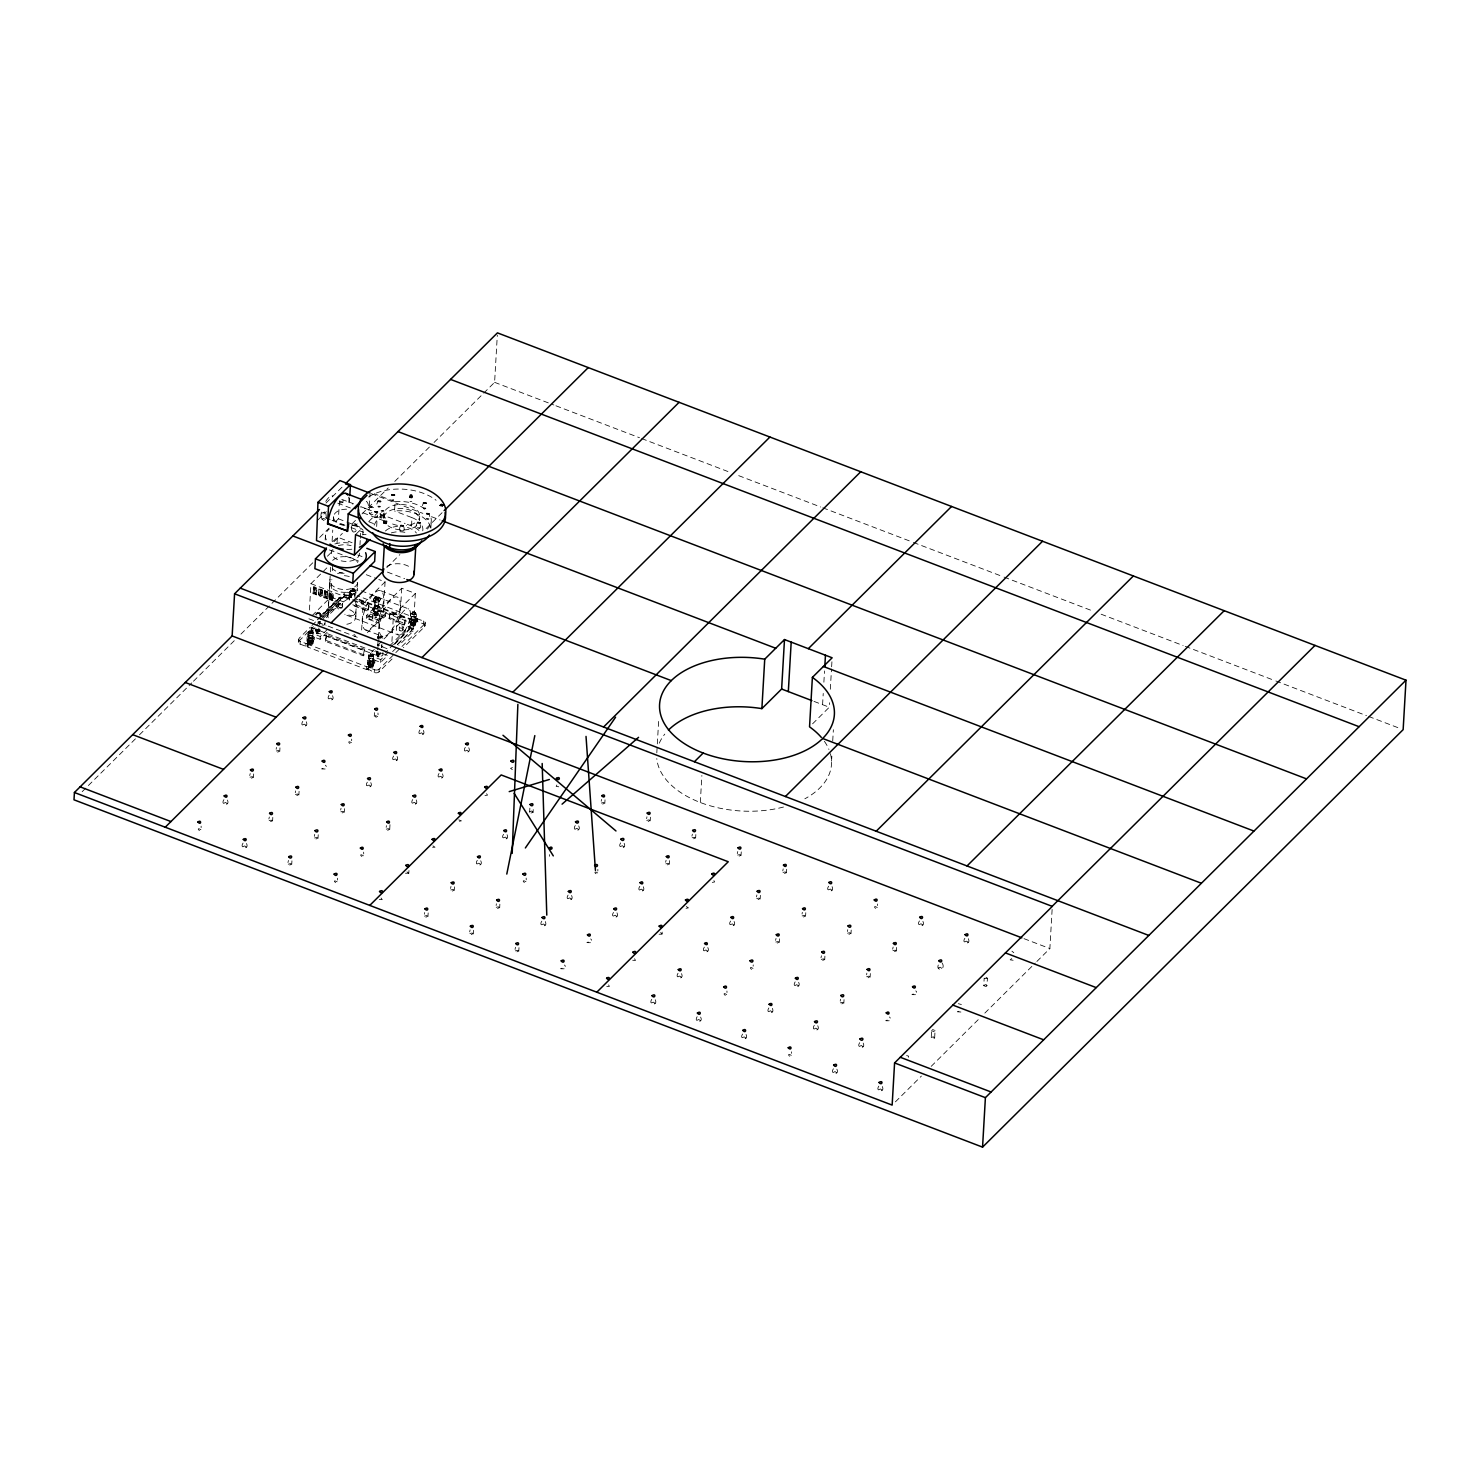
<?xml version="1.0" encoding="UTF-8"?>
<svg xmlns="http://www.w3.org/2000/svg" width="1480" height="1480" viewBox="0 0 1480 1480"><rect width="100%" height="100%" fill="white"/><g stroke="black" fill="none" stroke-linecap="round" stroke-linejoin="round"><path stroke-width="0.75" stroke-dasharray="5 3.75" d="M352.221 590.76L352.277 588.596L354.035 588.67L353.961 590.835L352.221 590.76L352.277 588.596M373.589 507.455L370.13 507.455L372.831 506.493M412.772 613.904L412.828 611.74L414.585 611.813L414.511 613.978L412.772 613.904L412.828 611.74M315.221 594.423L315.684 592.592L315.221 594.423L316.332 594.831C316.054 592.259 315.61 586.487 316.627 588.189M316.332 594.831L317.016 587.801M326.081 598.364L326.525 596.533L326.081 598.364L327.173 598.771L326.34 595.645L327.857 591.741L326.377 591.741L325.175 595.015L326.766 591.352M327.173 598.771L327.857 591.76M312.206 642.024L310.005 642.857L308.839 641.432L312.058 641.488L310.8 644.299L308.728 642.32M316.646 633.255L318.385 633.274M369.279 665.463C369.945 671.014 375.735 662.041 369.389 664.576A3.145 1.869 3.3 0 1 369.741 661.301A3.145 1.869 3.3 0 1 374.274 663.28A3.145 1.869 3.3 0 1 369.371 664.538L369.464 662.115M376.642 616.975L374.94 617.16M311.54 627.095A3.497 2.091 3.3 0 0 313.057 628.205L378.159 653.087C377.733 658.841 378.565 655.807 378.177 655.862A3.497 2.091 3.3 0 0 382.765 655.326L382.932 652.514M380.212 638.213L379.01 637.602L381.156 637.159L380.194 636.123L381.1 638.213L381.156 637.159M319.884 629.518C320.846 632.071 316.165 628.168 316.11 629.999M375.809 598.697C381.082 599.418 372.886 598.567 378.048 598.808C374.68 599.493 378.825 596.791 376.087 599.289M378.029 638.25L379.121 637.51L377.104 654.29C379.953 656.213 374.551 654.252 377.4 652.662A2.146 1.276 3.3 0 0 376.42 654.419A2.146 1.276 3.3 0 0 379.546 654.9L379.786 653.106A2.146 1.276 3.3 0 1 379.546 654.9L379.343 654.863M352.332 595.33A22.922 16.058 61.8 0 0 349.835 591.797L357.365 589.762L357.661 584.063M308.506 639.638L308.395 641.969M369.057 662.781L369.204 664.538M415.529 624.782L415.621 622.303M315.684 592.555C314.593 590.243 315.074 595.385 313.094 593.647L313.39 587.005L314.87 587.024L314.334 591.075L314.87 587.024M313.094 593.647L313.779 586.616M314.204 594.054L314.667 591.741M318.663 594.202L318.903 589.021L320.383 589.021C322.455 600.048 317.257 592.444 322.511 589.798L321.882 595.385A1.85 1.313 44.6 0 1 320.216 596.292A1.85 1.313 44.6 0 1 318.663 594.202L319.273 588.615M320.383 589.021L320.143 594.22M321.401 589.391L320.716 595.182M321.882 595.385L322.511 589.798M326.525 596.495C325.452 594.183 325.914 599.345 323.954 597.606L324.62 590.576L325.73 590.964L325.563 594.627M323.954 597.606L324.62 590.576M325.045 597.994L325.507 595.682M325.175 595.015L325.73 590.964M329.374 599.567L329.985 593.98A1.85 1.313 44.6 0 1 331.668 593.091A1.85 1.313 44.6 0 1 333.222 595.163L332.982 600.362L331.502 600.344C332.926 597.698 329.874 596.588 330.466 599.974L329.374 599.567L329.985 593.98M331.502 594.072L331.631 597.55L330.595 597.18L331.15 594.183M330.466 599.974L330.947 597.661M330.595 597.18L331.095 594.387M331.631 597.55L332.112 594.757M331.502 600.344L331.964 598.031M332.593 600.751L332.834 595.552A1.85 1.313 44.6 0 0 331.279 593.48A1.85 1.313 44.6 0 0 329.596 594.387M312.928 643.375L313.057 640.359A2.535 1.517 3.3 0 0 309.561 639.027A2.535 1.517 3.3 0 0 308.58 641.321L308.765 641.617M373.478 666.518L373.608 663.502A2.535 1.517 3.3 0 0 370.111 662.171L369.796 662.06M298.479 639.563L298.331 642.376M413.031 624.615L413.197 621.804M425.056 625.541L425.204 622.729M373.089 610.5L375.365 611.999A2.109 1.258 3.3 0 1 378.196 613.201L377.382 614.903L376.808 613.275L374.311 613.96L377.77 614.681M380.434 652.662L380.249 653.846M415.177 623.413A2.109 1.258 3.3 0 0 412.143 622.1A2.109 1.258 3.3 0 0 411.921 624.264A2.109 1.258 3.3 0 0 415.177 623.413L415.269 621.545A2.183 1.295 3.3 0 0 412.273 620.065A2.183 1.295 3.3 0 0 411.921 622.303A2.183 1.295 3.3 0 0 415.362 621.489M312.558 642.043A2.109 1.258 3.3 0 0 309.579 640.692A2.109 1.258 3.3 0 0 309.264 642.838A2.109 1.258 3.3 0 0 312.558 642.043L312.65 640.155A2.183 1.295 3.3 0 0 309.598 638.694A2.183 1.295 3.3 0 0 309.375 640.933A2.183 1.295 3.3 0 0 312.761 640.045L312.724 640.6A2.183 1.295 3.3 0 1 309.339 641.506L308.284 641.136M328.135 614.071L329.818 582.38M373.108 665.186A2.109 1.258 3.3 0 0 370.13 663.836A2.109 1.258 3.3 0 0 369.815 665.982A2.109 1.258 3.3 0 0 373.108 665.186L373.2 663.299A2.183 1.295 3.3 0 0 370.148 661.837A2.183 1.295 3.3 0 0 369.926 664.076A2.183 1.295 3.3 0 0 373.312 663.188L373.275 663.762A2.183 1.295 3.3 0 1 369.889 664.649L368.835 664.279M370 662.023L370 662.023A2.535 1.517 3.3 0 0 369.131 664.483L369.112 667.776L366.43 669.515L307.877 647.112L307.692 643.745L310.153 641.932A2.535 1.517 3.3 0 0 313.057 640.359M350.723 594.923C347.005 586.857 359.807 587.912 354.886 595.46M392.034 658.989L379.028 671.902A3.497 2.091 3.3 0 1 374.236 672.494L368.095 669.053M378.529 607.448A2.109 1.258 3.3 0 0 375.55 606.097A2.109 1.258 3.3 0 0 375.236 608.243A2.109 1.258 3.3 0 0 378.529 607.448L378.899 601.102M378.861 656.713L377.215 656.251L378.973 656.473M403.374 525.807C407.185 533.707 396.067 533.041 400.766 525.659M411.274 618.085C407.555 610.001 420.357 611.055 415.436 618.603M424.575 626.688L424.742 623.876A3.497 2.091 3.3 0 0 423.465 620.971L416.879 618.732L414.955 620.527L414.733 624.819L411.625 623.968L414.178 624.116L417.064 621.508L423.317 623.783A3.497 2.091 3.3 0 1 424.575 626.688L403.43 647.685M415.991 619.213L415.658 617.993L357.161 595.626M423.28 507.973C430.976 507.603 418.248 512.302 423.521 503.052M428.941 518.943C421.911 516.15 432.401 524.863 429.2 514.004M200.91 829.707C194.565 825.748 201.761 835.885 201.113 826.136M227.402 800.051C230.64 806.378 219.743 805.453 223.924 799.644M246.513 843.489C249.768 849.816 238.872 848.91 243.053 843.101M250.009 777.185C257.668 774.891 247.345 782.92 250.213 773.541M253.469 777.611L253.672 773.948M269.138 820.641C276.742 818.311 266.511 826.395 269.341 816.997M276.335 750.989C283.624 748.825 273.948 756.817 276.501 747.456M272.598 821.048L272.801 817.404M279.757 751.507L279.961 747.863M309.209 641.58L309.339 641.617A2.535 1.517 3.3 0 0 308.414 644.133L306.305 646.427L300.07 644.133A3.497 2.091 3.3 0 1 298.793 641.247L298.96 638.435L310.338 627.132M300.07 644.133L300.236 641.321A3.497 2.091 3.3 0 1 298.96 638.435M288.249 864.191C296.055 861.656 285.4 869.907 288.471 860.454M295.427 794.538C302.808 792.152 293.114 800.329 295.63 790.912M291.726 864.505L291.93 860.861M305.824 646.335L305.971 643.523L300.236 641.321M306.952 639.527L307.1 637.029M306.249 721.759C309.468 728.141 298.664 727.106 302.789 721.37M307.007 646.187L308.71 641.857M298.886 794.963L299.089 791.319M327.117 632.33L320.106 639.286L307.988 634.661L308.154 631.849L320.272 636.474L327.284 629.518M309.431 610.019L310.948 583.675L328.153 566.581M307.526 646.557L307.785 643.615M307.933 647.149L307.674 643.893M308.488 644.725L308.913 638.971M308.784 637.713L309.264 635.16A3.145 1.869 3.3 0 0 309.061 638.454A3.145 1.869 3.3 0 0 313.889 637.14A3.145 1.869 3.3 0 0 309.283 635.216L309.264 635.16M307.618 646.427L309.246 642.154M308.673 636.678C305.768 633.865 311.411 628.186 312.225 632.256L310.707 632.719L309.894 630.665L311.411 630.202L313.002 631.812L312.817 637.196A2.109 1.258 3.3 0 1 309.616 637.954A2.109 1.258 3.3 0 1 309.782 635.79A2.109 1.258 3.3 0 1 312.835 637.085M309.154 644.91L310.153 641.932M310.707 632.719L309.894 630.665M311.262 627.465L311.151 629.259M312.225 632.256L311.411 630.202M312.41 641.617L312.558 639.12M312.41 637.862L312.558 635.364M377.992 655.899L312.891 631.016L313.057 628.205M314.223 639.804L314.371 637.307M325.785 513.283C329.022 529.951 314.167 513.264 324.749 512.21C324.805 510.896 320.068 515.336 325.618 513.653M316.683 615.144L316.812 613.035L320.439 613.183L322.252 615.125M317.96 631.904L315.98 630.462M320.55 615.051L319.643 612.979L317.719 612.905L320.55 615.051L319.588 616.013M319.588 614.034L319.643 612.979M319.699 630.702L318.625 631.572L319.347 622.062M319.791 624.43L319.939 621.933M320.328 615.291L320.439 613.183M325.175 540.034L325.433 535.482M320.106 639.286L320.272 636.474M324.953 624.301L325.119 621.489M325.397 641.321L326.599 634.827L364.45 649.295L364.117 654.918L363.248 655.788L325.397 641.321L326.599 634.827M314.537 837.995C322.141 835.608 311.929 843.804 314.759 834.369M332.112 541.199L332.76 530.025M333.278 521.09L333.536 516.613M329.874 581.122L330.281 574.185M330.41 571.89L330.669 567.265M312.039 615.699L330.817 597.051L331.835 579.494M332.334 570.707L332.723 564.12M318.015 838.42L318.219 834.757M337.033 542.994L337.366 537.092L352.092 542.716M335.294 521.922L338.421 518.814L339.475 500.702M332.538 695.674C335.757 702.057 324.953 701.021 329.078 695.267M325.137 768.99C315.314 769.101 329.8 768.416 325.378 765.216M340.4 501.11L342.897 502.386L343.193 497.983M316.868 624.801L338.791 603.063L339.105 597.439L340.622 598.013L340.289 603.637L326.211 617.623M320.198 619.62L341.418 598.549L341.584 595.737A3.497 2.091 3.3 0 1 346.357 595.163L350.557 596.773M342.657 603.988A1.924 1.147 3.3 0 1 339.697 604.784A1.924 1.147 3.3 0 1 339.864 602.804A1.924 1.147 3.3 0 1 342.657 603.988L342.49 606.911A1.924 1.147 3.3 0 0 339.975 605.561A1.924 1.147 3.3 0 0 339.087 607.337A1.924 1.147 3.3 0 0 342.25 607.299M349.687 497.816L349.003 502.645L352.943 504.144M323.195 617.012L344.359 596.015L344.526 593.202A3.497 2.091 3.3 0 1 349.299 592.629L355.182 594.886M349.595 599.271L346.19 597.976L346.357 595.163M352.203 531.024C347.707 520.294 361.897 522.366 355.533 531.524C350.668 533.929 353.017 527.343 355.7 531.154M349.021 597.772L349.299 592.629M350.834 595.977L350.982 593.48M340.863 811.798C348.151 809.634 338.513 817.626 341.029 808.265M337.144 881.784C330.077 878.066 339.012 887.852 337.348 878.213M353.961 590.835L354.035 588.67M354.479 596.107L354.608 593.61M354.886 597.624L355.052 594.831M344.304 812.317L344.507 808.672M359.973 544.936L360.214 540.515M360.343 538.295L360.861 529.452M351.463 742.701C345.062 738.742 352.147 748.899 351.667 739.13M361.657 629.981L363.174 603.637L385.078 581.88L378.806 579.494M370.13 492.155L369.112 509.73L360.805 507.159M372.904 514.3C367.854 517.075 367.669 504.846 372.59 506.401M363.248 655.788L364.45 649.295M366.319 618.399L366.466 615.587L373.478 608.632L385.596 613.257L385.429 616.068L378.418 623.024L366.319 618.399L373.312 611.443L373.478 608.632M352.758 604.784L367.91 610.574L369.094 604.081L355.866 599.03M367.91 610.574L369.094 604.081M366.374 669.478L366.522 666.666L308.099 644.337M367.503 662.67L367.651 660.173M367.558 669.33L369.297 664.927M368.539 657.805L375.55 650.849L387.668 655.474L380.656 662.43L368.539 657.805L368.705 654.993L374.311 649.424M368.076 669.7L368.335 666.759L370.703 665.075A2.535 1.517 3.3 0 0 373.608 663.502M368.483 670.292L368.335 666.759M376.66 526.491L377.308 515.17M369.334 660.857L369.464 658.36M369.038 667.869C367.132 662.374 371.591 668.146 372.757 665.094M378.196 613.201A2.109 1.258 3.3 0 1 374.903 613.996A2.109 1.258 3.3 0 1 375.217 611.851L376.309 612.091A6.716 5.402 0.1 0 1 374.477 611.777A6.734 2.868 73 0 1 373.552 611.055A6.734 2.849 73 0 1 372.646 609.834L372.793 607.355M373.182 600.695L375.125 596.773L378.75 596.921L380.564 598.864L378.621 602.785L374.995 602.638L373.182 600.695L376.031 596.644L378.917 597.754L377.141 615.033L375.402 615.125M369.223 659.821C366.319 657.009 371.961 651.33 372.775 655.399L371.258 655.862L370.444 653.809L371.961 653.346L373.552 654.956L373.367 660.339M368.168 669.571L369.796 665.297M372.757 618.474L372.923 615.662A1.924 1.147 3.3 0 0 370.13 614.385A1.924 1.147 3.3 0 0 369.982 616.346A1.924 1.147 3.3 0 0 372.942 615.551M368.964 667.277A2.535 1.517 3.3 0 1 369.945 664.982A2.535 1.517 3.3 0 1 373.46 666.315A2.535 1.517 3.3 0 1 370.536 667.887L370.703 665.075M371.258 655.862L370.444 653.809M371.961 653.346L372.775 655.399M375.587 605.413L374.477 608.04A6.716 2.553 -69.1 0 1 373.552 609.187A6.716 2.553 -69.1 0 1 372.646 609.834M375.125 596.773L374.995 598.882L378.639 599.03L380.453 600.973M375.476 615.458C374.514 613.608 373.089 615.699 377.529 615.18M374.459 611.795L374.607 609.298M374.995 602.638L373.293 598.586M374.865 615.458A2.146 1.276 3.3 0 0 378.159 614.57A2.146 1.276 3.3 0 0 375.05 613.257L375.069 613.293A2.146 1.276 3.3 0 0 374.865 615.458L376.031 596.644M372.96 661.005L373.108 658.508M372.96 664.76L373.108 662.263M370.796 782.587C374.014 788.97 363.192 787.915 367.318 782.18M375.014 598.66L377.9 599.752L378.861 598.808L377.955 596.718M363.414 855.792C356.717 851.666 364.654 862.026 363.636 852.129M374.236 672.494L374.403 669.682L368.65 667.48M374.773 662.948L374.921 660.45M378.251 609.427L378.103 611.924A6.716 2.553 -69.1 0 0 378.991 611.259L379.454 610.74M378.251 605.672L378.103 608.169A6.716 5.402 0.1 0 1 376.272 608.336L376.272 608.336M378.621 602.785L380.564 598.864M378.639 599.03L378.75 596.921M383.653 518.148L383.894 514.078M383.801 517.908L384.115 511.137L381.211 512.062M378.418 623.024L378.584 620.212L385.596 613.257M358.956 599.974L411.44 620.046A3.497 2.091 3.3 0 1 412.717 622.932L386.872 648.591L377.789 645.132L380.064 607.633M374.274 716.283L374.477 712.639M380.878 638.435L380.989 636.326L377.363 636.178M379.028 671.902L379.176 669.108L400.34 648.111M367.392 632.552L383.043 617.012L385.078 581.88M380.656 662.43L380.822 659.618L387.834 652.662M377.733 716.709C371.11 712.528 379.065 722.924 377.955 713.027M430.514 527.343A29.767 17.705 3.3 0 0 394.55 510.97L395.086 501.702L374.292 493.747M389.092 618.677L390.295 612.184L405.428 617.974L405.113 623.598L404.225 624.468L389.092 618.677L390.295 612.184M391.923 641.543L393.44 615.199L415.344 593.462L401.728 588.245L379.824 610.001L393.44 615.199M386.28 829.17C393.421 826.839 384.338 835.09 386.447 825.637M377.789 645.132L399.693 623.376L401.728 588.245M397.084 756.484C400.285 762.866 389.481 761.83 393.606 756.077M389.703 829.688L390.017 824.212M403.041 630.054L403.189 627.243A1.924 1.147 3.3 0 0 400.414 625.948A1.924 1.147 3.3 0 0 400.248 627.927A1.924 1.147 3.3 0 0 403.207 627.132M404.225 624.468L405.428 617.974M418.97 530.469A21.886 13.024 3.3 0 0 411.514 525.937L411.976 517.63L394.55 510.97M409.572 620.934L409.701 618.418M414.714 624.893C409.461 628.574 412.05 618.344 414.974 623.783A2.535 1.517 3.3 0 1 413.975 626.096A2.535 1.517 3.3 0 1 410.478 624.745A2.535 1.517 3.3 0 1 413.382 623.191L415.492 622.71M394.476 643.707L412.569 625.744A3.497 2.091 3.3 0 0 411.292 622.858L411.44 620.046M411.385 619.121L411.532 616.624M397.361 644.817L411.44 630.832L411.773 625.207L413.272 625.799L412.957 631.405L398.879 645.391M420.135 524.567C422.411 531.524 412.754 528.175 417.638 522.551M412.569 625.744L412.717 622.932M413.586 623.191C411.292 621.692 418.618 615.144 415.75 621.508L414.252 622.988L414.456 620.157M419.71 516.279L419.469 520.35A17.945 10.675 3.3 0 0 402.579 508.602A17.945 10.675 3.3 0 0 383.69 517.815M397.676 644.115L413.327 628.593L415.344 593.462M414.511 613.978L414.585 611.813M415.029 619.251L415.159 616.753M414.974 623.783L415.048 620.379M415.344 621.933L415.381 621.378A2.109 1.258 3.3 0 0 412.217 620.139A2.109 1.258 3.3 0 0 412.05 622.303A2.109 1.258 3.3 0 0 415.288 621.434M415.899 620.62L415.658 617.993M416.361 621.73L416.528 618.918M416.842 621.193L416.971 618.696M417.564 621.582L417.712 618.77M416.213 799.94C419.414 806.323 408.61 805.268 412.735 799.533M407 871.887L408.795 873.255L409.035 869.482M423.317 623.783L423.465 620.971M430.865 528.12L431.291 520.701M423.373 730.399C426.61 736.726 415.714 735.819 419.894 729.991M424.501 916.176C431.494 913.438 422.836 922.17 424.704 912.531M427.961 916.582L428.164 912.938M442.483 773.855C445.702 780.238 434.898 779.183 439.024 773.448M450.808 889.98C458.449 887.76 448.348 895.826 450.993 886.446M454.249 890.498L454.453 886.835M468.772 747.752C472.028 754.079 461.131 753.172 465.312 747.345M434.047 442.446L494.598 382.339L497.317 335.128M469.9 933.529C477.448 931.161 467.329 939.319 470.122 929.884M480.741 860.75C483.96 867.132 473.156 866.096 477.282 860.343M473.378 933.954L473.582 930.291M496.226 907.332C503.293 904.965 494.357 913.29 496.392 903.799M507.029 834.665C510.249 841.047 499.426 839.993 503.57 834.258M499.666 907.851L499.87 904.206M515.317 950.882C523.18 948.514 512.672 956.672 515.521 947.255M518.777 951.307L518.999 947.663M529.637 812.113L529.859 808.154M525.955 881.673C519.221 877.899 527.176 887.852 526.159 878.102M530.95 813.02L533.022 812.428L533.318 808.561M545.288 921.559C548.488 927.942 537.684 926.905 541.81 921.152M571.576 895.474C574.777 901.857 563.973 900.802 568.098 895.067M564.158 968.789C554.241 968.864 568.968 968.327 564.398 965.016M578.736 825.933C581.991 832.26 571.077 831.335 575.258 825.526M590.446 942.686C580.567 942.668 594.979 942.168 590.687 938.93M601.343 803.067C608.65 800.588 599.086 808.913 601.546 799.422M597.661 872.941C591.279 869.001 598.198 879.25 597.865 869.371M604.802 803.492L605.024 799.829M616.975 912.827C620.194 919.21 609.39 918.174 613.515 912.42M624.135 843.285C627.39 849.613 616.494 848.706 620.675 842.879M643.264 886.742C646.52 893.069 635.623 892.163 639.804 886.335M646.76 820.42C654.123 817.904 644.633 826.303 646.963 816.793M650.22 820.845L650.423 817.201M656.805 752.895L657.194 746.142M657.324 743.904L658.619 721.408M655.233 999.74C658.452 1006.123 647.63 1005.068 651.774 999.333M665.889 863.876C673.548 861.601 663.207 869.593 666.093 860.25M659.081 934.232L661.967 934.213L662.393 930.199M669.349 864.302L669.552 860.639M681.522 973.636C684.74 980.019 673.918 978.983 678.043 973.23M692.159 837.791C699.744 835.442 689.569 843.563 692.381 834.147M695.637 838.198L695.841 834.554M700.318 802.493L701.871 775.52M700.651 1017.093C703.851 1023.476 693.047 1022.439 697.173 1016.686M707.81 947.552C711.066 953.879 700.151 952.972 704.332 947.145M734.099 921.448C737.299 927.849 726.495 926.795 730.62 921.06M726.736 994.56C720.279 990.657 727.79 1000.795 726.939 991.008M737.614 855.052C745.587 853.072 734.709 860.657 737.78 851.518M741.036 855.57L741.258 851.907M746.049 1034.446C749.269 1040.829 738.465 1039.793 742.59 1034.058M756.706 898.601C764.272 896.251 754.115 904.373 756.909 894.956M753.024 968.475C747.16 964.442 753.209 974.71 753.227 964.905M760.165 899.026L760.387 895.363M772.338 1008.361C775.594 1014.688 764.698 1013.782 768.879 1007.954M775.835 942.057C783.457 939.8 773.189 947.755 776.038 938.413M783.031 872.404C790.635 870.221 780.571 878.232 783.198 868.871M779.294 942.464L779.498 938.82M786.454 872.923L786.676 869.278M798.627 982.276C801.883 988.603 790.986 987.678 795.167 981.869M791.282 1055.37C785.01 1051.392 791.818 1061.697 791.467 1051.817M802.123 915.954C809.227 913.401 800.199 921.855 802.327 912.327M805.582 916.379L805.786 912.716M822.584 704.684L823.232 693.436M823.879 682.206L824.527 670.958M812.576 723.831L829.281 707.237L829.54 702.741M830.317 689.255L831.501 669.015M831.63 666.777L832.019 660.024M817.755 1025.714C821.012 1032.041 810.115 1031.135 814.296 1025.326M831.557 761.201L831.945 754.449M832.722 740.962L833.37 729.732M821.252 959.41C828.93 957.042 818.551 965.201 821.456 955.766M832.075 886.631C835.293 893.014 824.49 891.977 828.615 886.224M824.712 959.836L824.915 956.173M836.885 1069.17C840.141 1075.498 829.226 1074.591 833.407 1068.764M840.363 1002.867C847.837 1000.443 838.013 1008.657 840.585 999.222M847.559 933.214C854.904 930.938 845.339 939.115 847.744 929.68M843.841 1003.273L844.044 999.629M851 933.732L851.204 930.088M863.173 1043.086C866.429 1049.413 855.514 1048.487 859.695 1042.678M866.651 976.763C873.644 974.007 865.005 982.794 866.855 973.137M870.129 977.189L870.332 973.544M877.288 907.555C870.924 903.596 877.807 913.808 877.492 903.984M882.302 1086.524C885.54 1092.851 874.643 1091.944 878.824 1086.135M892.94 950.678C900.71 948.31 890.35 956.469 893.143 947.034M889.202 1020.756C879.582 1020.978 893.587 1020.016 889.462 1016.982M896.399 951.104L896.621 947.441M922.91 921.356C926.11 927.738 915.306 926.684 919.432 920.949M915.491 994.671C905.557 994.689 920.264 994.042 915.75 990.897M931.198 1037.572L933.344 1036.795L934.657 1038.017L931.235 1037.998L931.605 1030.284M942.131 962.981C946.701 970.251 934.898 971.657 938.561 964.405M934.657 1037.998L935.046 1030.284L932.4 1029.581M968.327 938.709C971.528 945.091 960.723 944.055 964.849 938.302M985.995 977.263L987.66 978.317L986.291 986.568L983.774 985.717L984.182 978.114M1036.87 961.464L1049.875 948.551L1052.169 908.609M327.82 615.791L329.726 584.008M338.68 606.449L338.846 603.618M355.811 616.846L356.255 609.279M362.804 534.946L363.044 530.691M368.946 618.011L369.112 615.18M377.825 506.252C385.743 505.772 372.479 510.618 378.103 501.239M374.348 607.096L374.736 600.584M381.137 518.537L380.582 513.283M381.692 646.982L381.858 644.152M399.23 629.592L399.397 626.762M414.955 620.768L415.121 620.971A2.535 1.517 3.3 0 1 414.141 623.284A2.535 1.517 3.3 0 1 410.644 621.933L410.46 624.56M315.962 630.795L317.534 631.793M374.033 612.776L374.865 614.848A2.109 1.258 3.3 0 1 375.106 612.757A2.109 1.258 3.3 0 1 378.159 614.052A2.109 1.258 3.3 0 1 374.921 614.903L374.033 614.145M377.4 654.456L379.953 654.141L378.843 653.05M410.978 623.173L411.107 621.027M319.421 630.721L316.072 630.424M376.272 652.18L377.585 654.789M307.84 643.153L308.081 639.989M368.391 666.296L368.631 663.133M308.636 643.19L310.467 642.227L312.132 643.337M319.403 631.183L316.664 630.813L318.256 630.573M380.323 517.612L382.154 516.649L383.82 517.76M369.186 666.333L370.888 665.371L372.683 666.481M411.236 624.579L411.329 623.265M374.976 617.012L376.531 617.382M368.946 665.112L369.094 663.28L369.131 664.483M223.702 803.381L225.534 802.456L227.199 803.603M242.831 846.838L244.663 845.913L246.328 847.06M321.918 519.351L323.75 518.426L325.415 519.573M369.723 513.523L371.906 512.635M376.568 614.33L374.865 614.811L377.641 614.663M377.641 654.53L379.694 654.252M400.47 530.71L403.078 530.876M417.342 527.694L419.95 527.861M419.673 733.729L421.504 732.804L423.169 733.969M465.09 751.1L466.921 750.175L468.587 751.322M529.618 811.91L531.449 810.985L533.115 812.132M575.035 829.263L576.867 828.338L578.532 829.485M620.453 846.615L622.285 845.691L623.949 846.856M639.582 890.072L641.413 889.147L643.079 890.312M662.171 933.862L660.524 932.604M704.11 950.882L705.942 949.957L707.607 951.122M768.657 1011.691L770.488 1010.766L772.153 1011.932M794.945 985.606L796.777 984.681L798.442 985.828M814.074 1029.062L815.887 1028.138L817.552 1029.284M833.185 1072.501L835.016 1071.594L836.681 1072.741M859.473 1046.416L861.305 1045.491L862.97 1046.638M878.602 1089.872L880.434 1088.947L882.099 1090.094M935.082 1030.709L933.27 1031.523L931.605 1030.487M987.66 978.52L984.293 978.613M316.627 633.495L318.219 633.644M376.808 654.141L377.474 653.05M302.586 724.996L304.399 724.183L306.064 725.33M328.875 698.912L330.854 698.098L332.353 699.245M367.114 785.806L369.112 785.01L370.592 786.139M393.403 759.721L395.401 758.926L396.881 760.054M412.532 803.178L414.345 802.345L416.01 803.51M438.82 777.074L440.633 776.26L442.298 777.407M477.06 863.987L478.873 863.173L480.538 864.32M503.348 837.884L505.346 837.088L506.826 838.216M541.606 924.797L543.419 923.983L545.084 925.13M567.895 898.712L569.707 897.879L571.373 899.045M613.312 916.065L615.291 915.251L616.79 916.398M651.552 1002.959L653.365 1002.145L655.029 1003.292M677.84 976.874L679.653 976.06L681.318 977.207M696.969 1020.331L698.782 1019.498L700.447 1020.664M730.417 924.686L732.415 923.89L733.895 925.019M742.387 1037.684L744.2 1036.87L745.865 1038.017M828.412 889.869L830.391 889.055L831.89 890.202M919.228 924.593L921.041 923.76L922.706 924.926M938.357 968.031L940.17 967.217L941.835 968.364M964.645 941.946L966.625 941.151L968.123 942.279M960.909 1012.024L957.486 1011.802L960.095 1010.84M983.774 985.403L985.754 984.589L987.253 985.736M314.334 591.075L315.925 587.394M318.219 631.757L318.977 631.22L317.09 631.387M376.975 615.199L375.143 615.476M342.897 502.386L340.456 502.978L339.864 501.332M408.795 873.255L405.464 873.237M1013.8 952.713L1011.932 951.178M362.914 534.632L366.078 534.632M354.7 614.163L354.719 614.126A9.028 6.216 63 0 1 354.183 614.718M326.007 503.052L343.971 485.218M317.7 520.183L326.322 511.636M319.643 537.462L329.041 528.138M332.686 541.736L337.366 537.092M82.177 791.689L137.825 736.466M139.453 734.838L191.827 682.854M193.473 681.226L234.376 640.618M240.925 634.125L312.928 562.64M334.203 541.532L342.398 533.41M352.221 523.661L355.478 520.405M362.026 513.912L388.223 487.919M394.772 481.426L432.401 444.074M327.413 556.24L333.685 550.024M355.533 534.65L359.492 530.746M368.835 521.46L377.456 512.913M314.981 614.848L316.812 613.035M316.757 613.867L317.719 612.905M319.643 614.959L320.605 613.996M320.328 616.068L339.105 597.439M317.293 619.843L341.584 595.737M311.966 625.504L316.85 620.657M318.478 619.047L344.526 593.202M321.845 616.66L340.622 598.013M298.793 641.247L313.446 626.706M307.988 634.661L315 627.705M386.798 567.58L399.896 554.574M426.111 528.563L442.483 512.302M378.269 636.048L377.308 637.01L379.583 637.658M377.252 638.065L380.138 637.177M411.773 625.207L385.577 652.532M394.513 644.429L413.272 625.799M392.607 651.607L397.306 646.945M401.968 646.482L424.742 623.876M895.4 1101.86L921.411 1076.053M931.179 1066.359L978.336 1019.554M984.829 1013.097L1035.242 963.073M355.144 592.574L355.071 592.629A9.028 1.351 -36 0 0 355.514 592.13M377.326 653.994L378.88 653.753M378.769 655.029L379.528 654.364M307.137 643.412L306.046 643.56M367.688 666.574L366.596 666.703M378.547 611.647L377.123 612.073L378.991 611.259A6.716 2.553 -69.1 0 0 379.916 610.112A6.734 2.868 73 0 1 379.01 609.39M392.052 499.482L392.921 500.906L393.606 499.519M1013.115 960.242L1010.155 959.836L1011.876 958.485M908.387 1057.312L908.628 1056.165L906.611 1055.555M353.591 615.199L353.443 615.291A10.157 6.975 60.4 0 1 352.925 615.551A10.527 7.16 56.9 0 1 352.147 615.717L344.803 614.255M381.063 510.655L384.023 510.988L380.915 510.785M319.07 631.572L318.903 631.683M411.792 501.35L410.053 501.405M958.3 1003.681L961.389 1004.513M549.413 854.608L549.487 856.291M558.737 786.787L556.184 786.435L556.869 784.974M350.964 593.61L351.352 593.406M411.514 616.753L411.94 616.549A3.145 1.869 3.3 0 1 416.509 618.529A3.145 1.869 3.3 0 1 411.68 619.861A3.145 1.869 3.3 0 1 411.903 616.624L411.865 616.568M369.445 658.489L369.852 658.304A3.145 1.869 3.3 0 1 374.44 660.284A3.145 1.869 3.3 0 1 369.611 661.615A3.145 1.869 3.3 0 1 369.834 658.378M312.872 641.303L311.429 641.746M373.423 664.446L371.98 664.89M309.838 631.793L311.355 631.331M310.782 631.59L312.299 631.127M370.389 654.937L372.849 654.271M458.726 819.846L461.427 820.864L458.411 821.418M375.495 516.15C372.35 518.037 379.953 517.778 376.272 516.15M378.454 656.898L377.511 656.769M377.825 644.817L377.437 644.855A3.145 1.869 3.3 0 1 379.287 644.836M317.904 633.755L316.757 633.736M351.278 597.18L351.5 597.143A2.109 1.258 3.3 0 0 350.742 597.55A2.535 1.517 3.3 0 1 351.426 597.328M374.921 605.487L375.199 605.449A3.145 1.869 3.3 0 1 379.583 607.503A3.145 1.869 3.3 0 1 374.68 608.761A3.145 1.869 3.3 0 1 375.05 605.524M432.937 845.82L435.028 847.245L431.827 847.263M686.295 906.519L688.441 907.869L685.721 908.369M317.849 631.812L317.072 631.812M512.339 769.619L510.526 768.342L512.505 767.547M376.142 615.236L374.57 614.737L375.643 615.18M309.801 644.725L309.986 644.744A2.535 1.517 3.3 0 0 312.909 643.171A2.535 1.517 3.3 0 0 309.394 641.839M379.361 637.362L377.9 638.287M375.976 597.698L377.9 597.772M376.031 598.623L377.955 598.697M375.125 600.529L378.75 600.677M412.772 612.868L414.585 612.85M381.063 898.009L382.247 899.674L379.25 899.433M377.215 651.33L377.308 651.311A2.109 1.258 3.3 0 0 376.864 653.254A2.109 1.258 3.3 0 0 380.231 653.05M351.278 596.088L351.407 596.107A2.109 1.258 3.3 0 1 351.056 594.442A2.109 1.258 3.3 0 1 353.739 594.109A2.109 1.258 3.3 0 1 354.793 595.682M634.587 958.744L635.494 960.464L632.682 960.242M354.275 593.517L354.127 593.499A10.12 1.388 -36.5 0 1 353.646 593.665A10.527 1.462 -36.3 0 1 352.906 594.239A12.839 1.702 -36.3 0 1 348.096 597.846M486.55 793.706L487.549 795.149L484.959 795.482M712.287 882.376L714.618 881.951L713.897 880.582M414.641 616.679L415.214 616.883M412.328 623.08L410.885 622.525M309.727 641.691L309.375 641.58A2.183 1.295 3.3 0 1 309.561 639.249A2.183 1.295 3.3 0 1 312.724 640.6M370.278 664.835L369.926 664.724A2.183 1.295 3.3 0 1 370.111 662.393A2.183 1.295 3.3 0 1 373.275 663.762M377.641 605.561L378.75 606.023M608.613 984.903L609.39 986.402L606.745 986.568M313.39 587.005L314.5 587.412M318.903 589.021L319.995 589.41M321.031 589.798L322.122 590.187M324.25 590.964L325.341 591.371M326.377 591.741L327.469 592.13M330.983 596.791L332.001 597.162M330.558 598.049L331.575 598.42M313.483 593.258L314.574 593.647M315.61 594.035L316.702 594.423M324.324 597.199L325.433 597.606M326.451 597.976L327.561 598.383M329.744 599.178L330.854 599.585M331.871 599.955L332.982 600.362M365.726 629.999L382.839 636.474M494.598 382.339L553.835 404.983M555.943 405.798L639.471 437.71M641.617 438.543L727.92 471.528M738.705 475.654L820.679 506.993M822.843 507.807L911.292 541.625M913.438 542.457L1001.886 576.257M1004.051 577.089L1092.499 610.889M1101.12 614.2L1183.112 645.539M1185.258 646.353L1273.707 680.171M1275.871 680.985L1366.466 715.635M1368.63 716.45L1400.986 728.826M371.24 493.635L422.873 513.375M431.476 516.668L440.096 519.961M341.75 499.389L353.387 503.7M360.769 506.66L371.332 510.693M379.786 513.93L405.113 523.495M407.24 524.309L411.514 525.937M337.755 503.163L350.371 507.973M362.989 512.802L385.614 521.46M369.019 521.848L373.164 523.439A29.767 17.705 3.3 0 0 374.68 525.788M338.421 518.814L344.729 521.238M346.838 522.033L361.546 527.657M814.019 701.409L829.281 707.237M330.059 519.48L320.882 515.984A14.005 5.31 -69.1 0 1 322.4 508.621M332.149 520.294L348.966 526.713M351.075 527.528L363.525 532.282M357.827 554.963L362.045 556.573M329.411 549.931L359.511 561.438M387.464 572.113L404.669 578.699M366.263 574.702L376.716 578.699M380.86 590.798L397.139 597.014M361.324 590.835L408.554 608.89A14.005 5.31 -69.1 0 1 404.706 630.776A14.005 5.31 -69.1 0 1 396.733 625.929A14.005 5.31 -69.1 0 1 408.721 608.983M359.085 599.234L415.436 620.786M358.771 601.343L368.224 604.95M389.425 613.053L404.558 618.844M310.948 583.675L350.631 598.845M352.721 599.64L363.174 603.637M352.999 600.566L411.292 622.858A3.145 1.869 3.3 0 0 416.324 621.526A3.145 1.869 3.3 0 0 411.81 619.547A3.145 1.869 3.3 0 0 411.44 622.784M355.533 604.635L368.779 609.705M373.312 611.443L385.429 616.068M389.962 617.808L405.113 623.598M330.817 597.051L345.894 602.804M354.146 605.968L383.043 617.012M399.693 623.376L413.327 628.593M338.791 603.063L340.289 603.637M411.44 630.832L412.957 631.405M366.466 615.587L378.584 620.212M346.801 615.255L398.213 634.902M308.913 618.788L315.721 621.397M317.793 622.192L326.044 625.337M328.116 626.133L359.085 637.973M325.73 635.697L363.562 650.164M368.705 654.993L380.822 659.618M326.285 640.452L364.117 654.918M1023.994 938.653L1049.875 948.551M316.443 631.109L315.721 630.406M380.989 636.326L382.802 638.269M338.495 609.02L335.831 605.709M316.036 630.647L316.221 630.905A2.109 1.258 3.3 0 0 319.514 630.905A2.109 1.258 3.3 0 0 318.367 628.982M316.183 631.331L315.721 629.037A2.109 1.258 3.3 0 0 317.923 630.535A2.109 1.258 3.3 0 0 319.81 629.019M830.391 753.672A87.542 52.078 3.3 0 1 804.843 798.793M783.494 807.026A87.542 52.078 3.3 0 1 656.805 758.593M659.303 743.163A87.542 52.078 3.3 0 1 664.798 734.099M824.379 741.295A87.542 52.078 3.3 0 1 828.948 749.472M382.081 653.068A3.497 2.091 3.3 0 1 378.159 653.087M349.576 599.418A3.848 2.294 3.3 0 1 351.574 595.904M349.65 598.641A3.145 1.869 3.3 0 1 351.445 596.366A3.848 2.294 3.3 0 0 349.65 600.066M379.176 669.108A3.497 2.091 3.3 0 1 374.403 669.682M344.359 596.015A3.497 2.091 3.3 0 1 349.132 595.441M410.644 621.933A2.535 1.517 3.3 0 1 413.549 620.379M350.649 597.532A2.183 1.295 3.3 0 1 351.519 596.976M351.574 596.865A3.145 1.869 3.3 0 1 350.298 593.961A3.145 1.869 3.3 0 1 355.256 594.091M316.165 630.924A2.109 1.258 3.3 0 1 316.831 629M380.341 653.087A2.109 1.258 3.3 0 1 378.936 654.53A2.109 1.258 3.3 0 1 376.346 653.698A2.109 1.258 3.3 0 1 377.382 652.144M341.418 598.549A3.497 2.091 3.3 0 1 346.19 597.976M312.891 631.016A3.497 2.091 3.3 0 1 311.632 628.13M355.2 635.975A1.924 1.147 3.3 0 1 354.793 636.437M353.905 634.568A1.924 1.147 3.3 0 1 355.182 635.401M324.564 623.413A1.924 1.147 3.3 0 1 321.863 624.912M381.766 647.482A1.924 1.147 3.3 0 1 382.913 646.113M318.237 622.266A2.109 1.258 3.3 0 1 320.05 623.08M318.126 621.637A3.145 1.869 3.3 0 1 320.05 622.1M377.363 645.65A2.109 1.258 3.3 0 1 379.232 645.484M381.193 645.632A3.145 1.869 3.3 0 1 381.581 647.5M355.514 602.212A22.922 16.058 61.8 0 1 356.569 606.486M357.697 590.15A10.527 1.924 -32 0 1 357.716 590.39M357.235 590.668A10.157 1.684 -34.5 0 1 357.069 590.909M348.059 598.771A22.922 3.941 -35.9 0 1 335.312 606.19M355.015 613.608A10.12 6.901 64.1 0 0 355.274 613.109A10.527 7.178 63.8 0 0 355.589 612.35A12.839 8.713 64 0 0 355.885 606.393M357.198 582.343A14.005 8.325 3.3 0 1 341.214 592.111A14.005 8.325 3.3 0 1 332.26 578.754M344.341 575.683A14.005 8.325 3.3 0 1 349.576 576.645M349.687 609.705A14.005 8.325 3.3 0 1 355.44 618.751A14.005 8.325 3.3 0 1 343.675 624.653M328.227 617.808A14.005 8.325 3.3 0 1 342.01 607.984M357.679 582.954A14.005 8.325 3.3 0 1 341.769 589.355A14.005 8.325 3.3 0 1 330.003 579.438M337.551 573.5A14.005 8.325 3.3 0 1 344.507 572.871M344.118 573.334A14.005 8.325 3.3 0 1 332.279 568.32M332.667 560.402A14.005 8.325 3.3 0 1 345.839 556.739A14.005 8.325 3.3 0 1 357.809 562.474M359.437 553.095A14.005 8.325 3.3 0 1 343.249 561.235A14.005 8.325 3.3 0 1 332.464 549.524M338.328 545.639A14.005 8.325 3.3 0 1 351.111 545.658M357.235 523.902A14.005 8.325 3.3 0 1 351.13 525.733M344.1 525.493A14.005 8.325 3.3 0 1 333.666 515.798A14.005 8.325 3.3 0 1 348.189 509.231M348.632 497.169A21.016 7.955 -69.1 0 1 349.003 502.645M366.282 501.295A21.016 7.955 -69.1 0 1 368.687 510.156M351.815 549.21A21.016 12.506 3.3 0 1 345.395 549.376M326.34 539.849A21.016 12.506 3.3 0 1 329.245 529.063M340.992 524.623A21.016 12.506 3.3 0 1 343.12 524.438M351.5 524.975A21.016 12.506 3.3 0 1 362.859 529.766M334.868 543.956A21.016 12.506 3.3 0 1 351.555 543.475M431.05 518.055A29.767 17.705 3.3 0 1 427.295 529.082M395.086 501.702A29.767 17.705 3.3 0 1 426.703 510.693M422.151 525.937A21.886 13.024 3.3 0 1 422.651 531.227M411.976 517.63A21.886 13.024 3.3 0 1 416.768 520.054M374.2 525.141A14.005 5.31 -69.1 0 1 385.374 517.889M325.748 501.405A14.005 5.31 -69.1 0 1 332.871 495.93M391.293 532.911A17.501 10.415 3.3 0 1 407.185 532.893M385.411 531.005A17.501 10.415 3.3 0 1 397.528 526.418M407.5 527.49A17.501 10.415 3.3 0 1 416.417 533.004M386.872 566.341A15.762 9.38 3.3 0 1 410.959 567.876M322.27 594.979A1.85 1.313 44.6 0 1 320.587 595.904A1.85 1.313 44.6 0 1 319.051 593.813M385.041 518.333A17.945 10.675 3.3 0 1 401.69 504.477A17.945 10.675 3.3 0 1 418.637 519.462M414.807 522.995A17.945 10.675 3.3 0 1 406.279 525.678M397.417 525.363A17.945 10.675 3.3 0 1 390.831 523.199M416.786 525.456A17.945 10.675 3.3 0 1 388.019 525.733M368.575 496.984A43.771 26.03 3.3 0 1 436.101 500.277M352.573 524.549C355.274 528.508 357.661 521.515 352.61 524.42M316.85 629.5L316.739 629.537A2.146 1.276 3.3 0 0 316.554 631.72A2.146 1.276 3.3 0 0 319.846 630.832A2.146 1.276 3.3 0 0 316.739 629.518M354.035 589.706L352.277 589.632L353.961 589.78M374.514 611.702A3.145 1.869 3.3 0 0 379.417 610.463A3.145 1.869 3.3 0 0 374.884 608.465A3.145 1.869 3.3 0 0 374.514 611.702M308.358 641.691A3.848 2.294 3.3 0 0 314.407 640.23A3.848 2.294 3.3 0 0 308.95 637.751A3.848 2.294 3.3 0 0 308.358 641.691M308.821 641.377A3.145 1.869 3.3 0 0 313.723 640.137A3.145 1.869 3.3 0 0 309.19 638.158A3.145 1.869 3.3 0 0 308.821 641.377M368.909 664.835A3.848 2.294 3.3 0 0 374.958 663.373A3.848 2.294 3.3 0 0 369.5 660.894A3.848 2.294 3.3 0 0 368.909 664.835M410.978 623.08A3.848 2.294 3.3 0 0 417.027 621.637A3.848 2.294 3.3 0 0 411.57 619.158A3.848 2.294 3.3 0 0 410.978 623.08M308.303 642.227A3.848 2.294 3.3 0 0 314.371 640.822A3.848 2.294 3.3 0 0 308.95 638.305A3.848 2.294 3.3 0 0 308.303 642.227M368.853 665.371A3.848 2.294 3.3 0 0 374.921 663.965A3.848 2.294 3.3 0 0 369.5 661.449A3.848 2.294 3.3 0 0 368.853 665.371M410.959 623.654A3.848 2.294 3.3 0 0 416.99 622.173A3.848 2.294 3.3 0 0 411.514 619.713A3.848 2.294 3.3 0 0 410.959 623.654M411.903 622.877A2.183 1.295 3.3 0 0 415.325 622.044A2.183 1.295 3.3 0 0 412.236 620.638A2.183 1.295 3.3 0 0 411.903 622.877M412.217 619.343A2.109 1.258 3.3 0 0 415.454 618.474A2.109 1.258 3.3 0 0 412.402 617.197A2.109 1.258 3.3 0 0 412.217 619.343M370.167 661.098A2.109 1.258 3.3 0 0 373.386 660.228A2.109 1.258 3.3 0 0 370.333 658.933A2.109 1.258 3.3 0 0 370.167 661.098M370 664.039A2.109 1.258 3.3 0 0 373.219 663.17A2.109 1.258 3.3 0 0 370.167 661.893A2.109 1.258 3.3 0 0 370 664.039M309.45 640.896A2.109 1.258 3.3 0 0 312.668 640.026A2.109 1.258 3.3 0 0 309.616 638.75A2.109 1.258 3.3 0 0 309.45 640.896M351.87 591.39A2.109 1.258 3.3 0 0 355.182 590.594A2.109 1.258 3.3 0 0 352.203 589.244A2.109 1.258 3.3 0 0 351.87 591.39M351.981 591.168A1.924 1.147 3.3 0 0 355.015 590.446A1.924 1.147 3.3 0 0 352.277 589.207A1.924 1.147 3.3 0 0 351.981 591.168M412.421 614.533A2.109 1.258 3.3 0 0 415.732 613.756A2.109 1.258 3.3 0 0 412.754 612.387A2.109 1.258 3.3 0 0 412.421 614.533M412.532 614.311A1.924 1.147 3.3 0 0 415.565 613.59A1.924 1.147 3.3 0 0 412.828 612.35A1.924 1.147 3.3 0 0 412.532 614.311M370.37 656.288A2.109 1.258 3.3 0 0 373.663 655.492A2.109 1.258 3.3 0 0 370.685 654.141A2.109 1.258 3.3 0 0 370.37 656.288M370.518 656.084A1.924 1.147 3.3 0 0 373.496 655.307A1.924 1.147 3.3 0 0 370.721 654.105A1.924 1.147 3.3 0 0 370.518 656.084M309.82 633.144A2.109 1.258 3.3 0 0 313.113 632.349A2.109 1.258 3.3 0 0 310.134 630.998A2.109 1.258 3.3 0 0 309.82 633.144M309.968 632.941A1.924 1.147 3.3 0 0 312.946 632.163A1.924 1.147 3.3 0 0 310.171 630.961A1.924 1.147 3.3 0 0 309.968 632.941M400.081 630.739A1.924 1.147 3.3 0 0 403.06 629.943A1.924 1.147 3.3 0 0 400.248 628.76A1.924 1.147 3.3 0 0 400.081 630.739M369.815 619.158A1.924 1.147 3.3 0 0 372.775 618.363A1.924 1.147 3.3 0 0 369.982 617.179A1.924 1.147 3.3 0 0 369.815 619.158M375.68 601.842A2.109 1.258 3.3 0 0 378.917 600.973A2.109 1.258 3.3 0 0 375.846 599.696A2.109 1.258 3.3 0 0 375.68 601.842M375.791 622.599A21.016 7.955 -69.1 0 0 380.619 590.705A21.016 7.955 -69.1 0 0 362.914 617.678A21.016 7.955 -69.1 0 0 375.791 622.599M391.627 630.147A21.016 7.955 -69.1 0 0 397.824 597.346A21.016 7.955 -69.1 0 0 379.824 622.562A21.016 7.955 -69.1 0 0 391.627 630.147"/><path stroke-width="1.5" d="M512.191 853.405L517.87 704.369M319.476 509.527L234.58 593.795L232.138 635.956L74.425 792.503L74 799.811L982.554 1147.13L1403.151 729.64L1406 680.19L497.447 332.871L345.599 483.59M349.817 495.615L350.464 484.645L339.864 480.593L317.96 502.33L316.517 540.552L354.368 555.019L370.019 539.497M326.414 547.952L315.462 558.83L314.907 568.672L352.74 583.139L374.644 561.383L375.217 551.559L366.8 548.34M348.743 524.087A21.016 7.955 -69.1 0 0 347.652 531.043L327.543 523.938L328.542 506.382L350.464 484.645M347.208 531.468L348.226 513.912L367.003 495.263M352.74 583.139L353.313 573.297L375.217 551.559M354.368 555.019L355.533 534.65L389.592 547.674A21.886 13.024 3.3 0 0 421.763 540.755M389.592 547.674L389.832 543.53M414.178 574.111L415.843 545.399M441.355 504.236L442.261 506.29M668.442 730.084A87.542 52.078 3.3 0 1 761.885 708.624L764.735 659.173L784.493 639.563L832.149 657.786L812.39 677.377A87.542 52.078 3.3 0 1 782.291 758.555A87.542 52.078 3.3 0 1 660.006 711.806A87.542 52.078 3.3 0 1 764.735 659.173M761.885 708.624L781.625 689.033L784.493 639.563M788.322 691.586L791.19 642.116M812.39 677.377L809.542 726.846A87.542 52.078 3.3 0 1 821.326 737.391M824.804 666.462L825.452 655.215M234.58 593.795L1052.298 906.389L894.586 1062.936L892.144 1105.098L74.425 792.503M982.554 1147.13L985.403 1097.661L1406 680.19M382.728 572.298L384.264 546.416M506.789 874.07L534.817 735.615M525.363 847.966L615.569 717.226M327.543 523.938L327.968 523.513A21.016 7.955 -69.1 0 1 336.423 499.888A21.016 7.955 -69.1 0 1 347.818 495.115M331.095 622.858L383.524 570.836M444.13 510.674L588.263 367.595M165.242 827.227L322.973 670.68M421.93 657.582L679.098 402.32M512.746 692.288L769.915 437.044M369.76 905.409L501.184 774.947L728.252 861.749L596.81 992.192M603.581 727.013L860.75 471.75M694.398 761.738L703.167 753.043M808.321 648.666L951.566 506.474M785.38 796.518L1042.549 541.255M876.197 831.224L1133.366 575.979M967.032 865.948L1224.201 610.685M1052.151 906.334L1315.017 645.41M562.067 804.158L638.565 737.336M509.213 791.615L549.339 779.479M450.568 379.398L1358.973 726.662M397.99 431.587L1306.396 778.832M345.432 483.775L369.094 492.822M442.243 520.775L775.724 648.259M823.38 666.481L1253.819 831.02M345.876 493.413L361.62 499.426M317.96 502.33L328.542 506.382M348.226 513.912L360.695 518.666M781.625 689.033L811.891 700.595M327.968 523.513L347.652 531.043M292.855 535.963L325.101 548.284M370.259 565.545L383.154 570.485M406.815 579.513L671.291 680.615M822.658 738.483L1201.261 883.209M315.462 558.83L353.313 573.297M240.278 588.134L1148.684 935.397M232.138 635.956L1021.829 937.821M1005.438 952.917L1096.107 987.567M185.278 682.484L276.094 717.19M952.861 1005.105L1043.53 1039.755M132.701 734.672L223.517 769.378M900.284 1057.275L990.952 1091.944M894.586 1062.936L985.403 1097.661M80.124 786.842L170.94 821.567M502.978 735.264L615.976 830.965M514.171 793.373L553.298 855.884M586.024 736.411L595.441 870.37M542.179 763.495L546.786 915.121M355.2 508.769A21.016 7.955 -69.1 0 1 360.084 502.867M365.615 552.725A21.016 12.506 3.3 0 1 343.36 567.58A21.016 12.506 3.3 0 1 326.451 549.043M367.151 539.534A21.016 12.506 3.3 0 1 359.418 547.212M343.305 549.191A21.016 12.506 3.3 0 1 329.966 544.104M429.311 535.038A29.767 17.705 3.3 0 1 400.839 546.231A29.767 17.705 3.3 0 1 372.646 532.707M415.51 545.066A15.762 9.38 3.3 0 1 401.728 551.615A15.762 9.38 3.3 0 1 385.966 545.639M417.545 544.344A17.501 10.415 3.3 0 1 400.839 552.651A17.501 10.415 3.3 0 1 383.135 543.771M413.697 571.354A15.762 9.38 3.3 0 1 397.306 582.436A15.762 9.38 3.3 0 1 383.949 568.93M444.981 512.691A43.771 26.03 3.3 0 1 402.005 541.236A43.771 26.03 3.3 0 1 358.549 509.712M374.94 511.766L377.548 511.932L374.958 511.691M423.521 503.052L426.129 503.2L423.521 503.052M440.115 505.438L443.519 505.087L440.115 505.438M394.457 495.097L391.849 494.949L394.457 495.097M378.085 501.313L380.693 501.498L378.103 501.239M400.766 525.622L403.374 525.807L400.784 525.511M426.629 513.671L429.219 513.93L426.666 513.541M383.838 522.588L385.947 523.346L386.65 521.274L383.727 521.256L386.391 522.274L386.058 523.439L383.69 522.884L385.503 521.848L383.838 522.533M409.72 496.891C414.363 500.111 411.218 491.508 409.923 496.263C414.067 496.244 410.089 497.798 409.72 496.891M197.858 822.066C201.539 826.081 201.502 818.81 197.858 822.066M224.146 795.963C227.383 799.996 228.531 792.891 224.165 795.87M250.435 769.877C253.099 773.966 255.448 766.862 250.453 769.785M243.257 839.419C246.179 843.489 248.03 836.404 243.293 839.327M276.704 743.793C279.72 747.77 281.422 740.851 276.797 743.589M269.545 813.334C272.283 817.441 274.466 810.3 269.582 813.223M302.993 717.689C305.916 721.833 307.618 714.544 302.993 717.689M295.834 787.231C298.886 791.301 300.329 784.141 295.871 787.138M288.674 856.791C291.468 860.842 293.669 853.775 288.711 856.68M329.282 691.604C332.149 695.73 333.981 688.459 329.282 691.604M322.122 761.146C325.489 765.123 326.192 758.149 322.214 760.961M314.963 830.687C317.645 834.776 319.939 827.69 315 830.595M348.411 735.061C351.278 739.205 353.147 731.879 348.411 735.061M341.251 804.602C344.267 808.58 345.969 801.642 341.325 804.399M334.091 874.144C336.774 878.251 339.087 871.128 334.129 874.051M374.699 708.957C377.548 713.12 379.417 705.757 374.699 708.957M367.539 778.499C370.555 782.606 372.257 775.335 367.539 778.499M360.38 848.059C363.654 852.147 364.579 844.84 360.38 848.059M417.638 522.551L420.246 522.81L417.638 522.551M393.828 752.413C397.047 756.502 398.12 749.195 393.828 752.413M386.668 821.955C390.017 825.933 390.739 818.958 386.743 821.77M379.509 891.496C382.303 895.567 384.504 888.444 379.546 891.404M420.117 726.329C423.909 730.306 423.798 723.035 420.117 726.329M412.957 795.87C415.825 800.014 417.638 792.688 412.957 795.87M405.798 865.412C408.499 869.5 410.756 862.396 405.816 865.319M439.246 769.766C442.464 773.892 443.482 766.51 439.246 769.766M432.086 839.327C435.028 843.415 436.896 836.182 432.086 839.327M424.908 908.868C428.201 912.957 429.163 905.649 424.908 908.868M465.534 743.682C468.55 747.788 470.196 740.5 465.534 743.682M458.356 813.223C461.649 817.312 462.537 809.986 458.356 813.223M451.197 882.765C453.898 886.871 456.136 879.749 451.233 882.672M484.645 787.138C487.993 791.19 488.918 783.901 484.645 787.138M477.485 856.68C480.334 860.824 482.221 853.498 477.485 856.68M470.325 926.221C473.045 930.31 475.265 923.206 470.363 926.129M510.933 761.035C513.856 765.141 515.817 757.89 510.933 761.035M503.774 830.576C507.066 834.665 507.899 827.394 503.774 830.576M496.614 900.136C499.537 904.132 501.257 897.269 496.707 899.933M530.062 804.491C532.966 808.635 534.724 801.309 530.062 804.491M522.903 874.033C525.807 878.177 527.583 870.851 522.903 874.033M515.743 943.574C518.888 947.644 520.091 940.503 515.78 943.482M556.351 778.406C559.107 782.476 561.401 775.39 556.388 778.295M549.191 847.948C552.54 851.981 553.428 844.729 549.191 847.948M542.032 917.489C545.38 921.559 546.342 914.252 542.032 917.489M575.48 821.844C578.236 825.914 580.53 818.829 575.516 821.752M568.32 891.404C571.317 895.511 573.056 888.148 568.32 891.404M561.16 960.945C564.176 964.923 565.841 958.004 561.235 960.742M601.768 795.759C605.283 799.755 605.635 792.633 601.805 795.667M594.609 865.301C597.513 869.445 599.252 862.137 594.609 865.301M587.449 934.842C590.354 938.986 592.055 931.697 587.449 934.842M620.897 839.216C623.672 843.285 625.929 836.219 620.916 839.105M613.719 908.757C616.605 912.883 618.437 905.612 613.719 908.757M606.56 978.298C610.038 982.239 610.704 975.32 606.652 978.114M647.186 813.112C649.905 817.219 652.07 810.096 647.204 813.02M640.008 882.672C643.634 886.705 643.782 879.398 640.008 882.672M632.848 952.214C635.734 956.358 637.566 949.032 632.848 952.214M666.296 856.568C669.404 860.639 670.736 853.479 666.333 856.476M659.137 926.11C662.004 930.273 663.854 922.928 659.137 926.11M651.977 995.652C654.882 999.795 656.602 992.507 651.977 995.652M692.585 830.484C695.267 834.572 697.561 827.487 692.621 830.373M685.425 900.025C688.311 904.095 690.272 897.028 685.462 899.933M678.265 969.567C681.133 973.692 683.02 966.403 678.265 969.567M711.713 873.94C714.452 878.029 716.598 870.924 711.751 873.829M704.554 943.482C708.346 947.459 708.199 940.207 704.554 943.482M697.395 1013.023C700.262 1017.167 702.075 1009.841 697.395 1013.023M738.002 847.837C740.814 851.981 742.812 844.692 738.002 847.837M730.843 917.378C734.154 921.466 734.987 914.178 730.843 917.378M723.683 986.92C726.902 991.045 727.92 983.664 723.683 986.92M757.131 891.293C759.795 895.382 762.089 888.296 757.168 891.201M749.971 960.835C752.821 964.905 754.856 957.801 750.009 960.742M742.812 1030.376C746.087 1034.465 746.993 1027.139 742.812 1030.376M783.42 865.208C786.38 869.204 788.008 862.285 783.494 865.005M776.26 934.75C778.905 938.838 781.292 931.734 776.279 934.639M769.101 1004.291C772.43 1008.342 773.356 1001.054 769.101 1004.291M802.548 908.646C805.749 912.753 806.841 905.427 802.548 908.646M795.371 978.188C798.238 982.332 800.144 975.024 795.371 978.188M788.211 1047.748C791.504 1051.817 792.374 1044.529 788.211 1047.748M828.818 882.561C832.223 886.502 833.055 879.564 828.911 882.358M821.659 952.102C824.86 956.117 826.154 948.995 821.696 952.01M814.5 1021.644C817.312 1025.696 819.476 1018.629 814.537 1021.552M847.948 926.018C850.908 930.014 852.573 923.095 848.04 925.814M840.788 995.559C843.452 999.648 845.802 992.562 840.825 995.448M833.629 1065.101C836.607 1069.208 838.383 1061.9 833.629 1065.101M874.236 899.914C877.122 904.058 878.898 896.751 874.236 899.914M867.077 969.456C870.148 973.526 871.591 966.385 867.114 969.363M859.917 1039.015C862.711 1043.067 864.912 1036.019 859.954 1038.905M893.365 943.371C896.066 947.477 898.286 940.355 893.402 943.278M886.206 1012.912C889.832 1016.889 890.091 1009.73 886.243 1012.82M879.046 1082.454C882.024 1086.561 883.801 1079.29 879.046 1082.454M919.654 917.286C922.466 921.411 924.427 914.122 919.654 917.286M912.494 986.827C915.454 990.842 917.082 983.886 912.568 986.623M938.783 960.723C941.761 964.831 943.574 957.505 938.783 960.723M965.071 934.639C967.976 938.783 969.714 931.457 965.071 934.639M378.454 531.154A43.771 26.03 3.3 0 0 445.776 512.968A43.771 26.03 3.3 0 0 382.043 486.18A43.771 26.03 3.3 0 0 378.454 531.154"/></g></svg>
